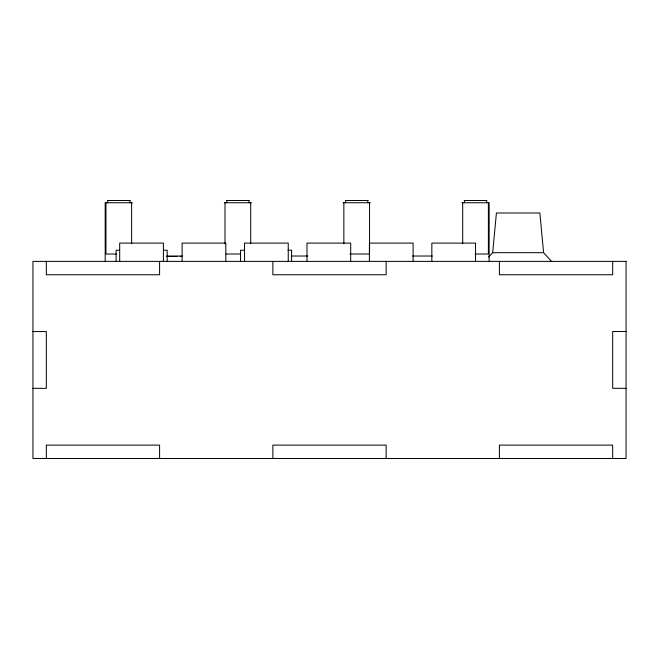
<?xml version="1.0" encoding="UTF-8"?>
<svg xmlns="http://www.w3.org/2000/svg" width="659" height="659" viewBox="0 0 659 659"><rect width="100%" height="100%" fill="white"/><g stroke="black" fill="none" stroke-linecap="round" stroke-linejoin="round"><path stroke-width="0.99" d="M488.583 257.15L492.668 252.685L496.416 212.997L539.853 212.997L543.601 252.685L551.764 261.607M32.95 331.576L46.328 331.551L46.328 388.34L32.95 388.34M107.442 200.509L130.144 200.509M226.507 200.509L249.209 200.509M345.349 200.509L368.051 200.509M464.191 200.509L486.894 200.509M132.393 202.741L105.193 202.741L105.193 261.714M224.258 202.741L251.458 202.741M343.1 202.741L370.3 202.741M461.943 202.741L489.143 202.741L489.143 261.714M119.683 250.231L116.116 250.231L116.116 261.491M163.613 250.231L167.18 250.231L167.18 261.491M244.102 250.231L240.535 250.231L240.535 261.491M288.024 250.231L291.591 250.231L291.591 261.491M492.668 252.685L543.601 252.685M116.223 254.028L105.951 254.028L105.951 202.741M226.045 254.028L240.502 254.028M349.904 254.028L369.542 254.028L369.542 202.741M475.032 254.028L488.385 254.028L488.385 202.741M166.546 256.03L182.246 256.03M291.089 256.03L307.786 256.03M412.542 256.03L432.296 256.03M166.776 256.475L177.032 256.475M180.072 256.475L182.09 256.475M626.05 331.526L612.672 331.526L612.672 388.316L626.05 388.316M612.672 261.384L612.672 274.762L499.407 274.762L499.407 261.384M612.672 458.491L612.672 445.113L499.407 445.113L499.407 458.491M486.63 200.509L486.63 202.741M475.543 261.45L475.543 243.097L431.843 243.097L431.843 261.45M464.455 200.509L464.455 202.741M462.7 202.741L462.7 243.764M413.111 261.45L413.111 243.097L369.411 243.097L369.411 261.45M386.133 261.384L386.133 274.762L272.867 274.762L272.867 261.384M386.133 458.491L386.133 445.113L272.867 445.113L272.867 458.491M367.788 200.509L367.788 202.741M350.679 261.45L350.679 243.097L306.979 243.097L306.979 261.45M345.613 200.509L345.613 202.741M343.858 202.741L343.858 243.764M288.247 261.45L288.247 243.097L244.547 243.097L244.547 261.45M250.7 202.741L250.7 243.764M248.945 200.509L248.945 202.741M226.77 200.509L226.77 202.741M225.823 261.45L225.823 243.097L182.115 243.097L182.115 261.45M225.016 202.741L225.016 243.764M163.391 261.45L163.391 243.097L119.683 243.097L119.683 261.45M159.593 261.384L159.593 274.762L46.328 274.762L46.328 261.384M159.593 458.491L159.593 445.113L46.328 445.113L46.328 458.491M131.635 202.741L131.635 243.764M129.881 200.509L129.881 202.741M107.705 200.509L107.705 202.741M626.05 261.384L32.95 261.384L32.95 458.491L626.05 458.491L626.05 261.384"/></g></svg>
